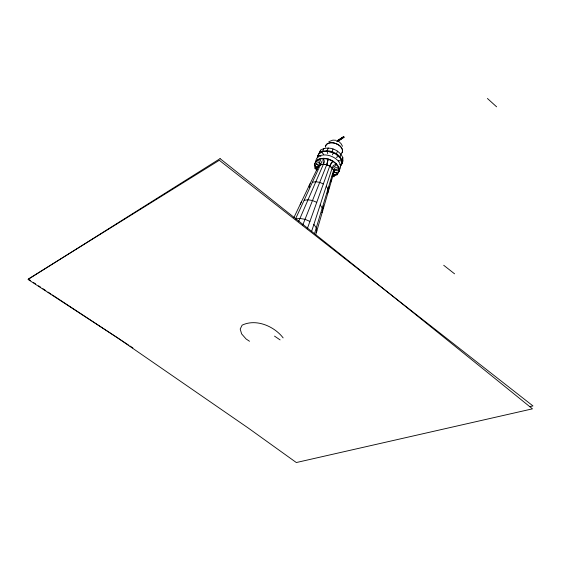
<?xml version="1.0" encoding="UTF-8"?>
<svg xmlns="http://www.w3.org/2000/svg" width="561" height="561" viewBox="0 0 561 561"><rect width="100%" height="100%" fill="white"/><g stroke="black" fill="none" stroke-linecap="round" stroke-linejoin="round"><path stroke-width="0.84" d="M328.136 159.499L326.705 164.801L302.772 224.989M315.815 234.428L333.872 172.479L333.606 170.278C331.032 165.257 323.543 162.402 318.746 165.93L317.68 167.746L314.335 165.229L314.798 164.043M322.834 208.412L323.564 205.936M328.466 189.38L329.202 186.869M330.688 181.848L331.432 179.338M314.56 233.537L333.606 170.278L338.073 168.959L338.521 167.767M311.537 231.63L332.154 168.041L335.899 165.579L336.348 164.387M307.274 228.811L329.728 166.112L332.701 161.477M316.846 170.067L315.044 167.36L314.56 163.973L316.081 160.783C323.409 155.299 334.973 159.696 338.879 167.437L339.139 171.161L335.983 170.235A1.031 0.792 9.9 0 0 334.721 170.698L333.052 174.401L333.872 172.479L338.451 172.283L338.9 171.091M317.736 157.943L317.68 156.091L320.604 150.152C328.08 145.236 339.475 149.598 342.827 157.627L341.614 160.867L341.684 164.184L340.303 166.266M337.442 173.847L337 175.039L333.052 174.401L333.746 172.571M337.778 173.651L334.545 175.796L331.993 176.14M342.827 157.627L342.89 160.944L341.684 164.184L341.635 160.867L339.728 157.41L336.277 154.352L337.498 151.119M339.139 171.161L338.879 167.437M334.391 175.642L333.949 176.827L332.47 176.217M334.665 175.474L333.031 174.183M334.033 172.529L333.76 170.278L334.454 168.447A1.038 0.701 -21.2 0 1 335.688 167.718L338.76 167.767C334.847 160.025 323.283 155.628 315.948 161.105L318.746 162.767A1.031 0.778 43.6 0 1 319.321 164.029L317.68 167.746L318.389 165.923A1.031 0.792 8.6 0 0 317.701 164.892L314.686 163.651L315.051 166.189M336.663 163.994L334.04 165.158A1.038 0.491 -43 0 0 332.975 166.168L332.28 167.998L333.76 170.278M340.948 154.17L339.728 157.41L336.263 154.366M336.845 141.183L343.613 136.702L344.04 137.052L337.904 140.979M343.5 137.01L343.928 137.354M332.939 161.021L330.85 163.531L329.805 166.035L332.28 167.998M316.166 161.238L315.696 162.417L318.613 165.853L320.654 164.604L323.501 164.198L326.719 164.696L328.29 159.001M328.234 148.006L326.979 151.239L331.782 152.185L333.031 148.946M298.62 221.532L324.216 162.367A1.038 0.407 -89.2 0 0 324.223 160.895L323.438 158.251M309.924 221.413L305.03 219.316L299.967 218.446L295.528 218.93L321.369 162.774A1.038 0.638 71.3 0 0 321.032 161.358L319.146 158.882M323.381 158.763L322.919 159.948L323.501 164.198M322.638 151.659L319.321 153.356L322.596 151.652L323.865 148.427M315.275 167.36L314.805 168.545L317.196 169.625M319.174 159.373L318.704 160.558L320.654 164.604M319.335 153.37L320.604 150.152M293.915 217.535L318.613 165.853M310.24 183.615L309.174 185.775L309.434 187.493M300.254 204.295L301.467 201.841M336.558 143.854L336.593 143.798A8.976 5.827 21.2 0 1 341.186 153.854M332.364 154.843L333.325 152.936M327.224 193.559L328.353 191.427L328.017 188.847L326.264 186.217M339.265 170.832L337.652 173.973L334.889 172.339A1.031 0.771 44.8 0 0 333.998 172.269M321.691 212.752L322.666 210.943L322.252 208.005L320.177 204.982M316.06 232.443L316.79 231.104L316.285 227.808L313.88 224.4M342.007 162.283L342.89 160.944M340.127 166.344L341.887 163.644L341.845 160.355C338.486 152.248 327.042 147.971 319.546 152.837M338.115 140.902L340.541 139.198M338.325 141.077L343.739 137.501M328.858 141.681L332.869 140.117L335.976 140.285M336.958 140.881L343.613 136.702M336.951 141.274L343.613 137.101M337.385 141.225L344.04 137.052M322.848 151.126L319.574 152.83L317.652 156.091L317.729 157.571M336.242 157.403L338.599 156.414M529.521 406.669L532.95 405.926L219.295 160.278L28.267 279.076L30.462 280.521M312.617 182.206L315.948 181.764L319.721 182.374L323.346 183.938M304.216 200.256L308.094 199.786L312.505 200.522L316.755 202.346M322.596 151.652L327.021 151.246L327.757 153.714M318.052 167.409L315.17 167.031L316.523 169.064M338.339 160.684L341.642 160.888M326.979 151.225L331.782 152.185M342.161 152.634L342.07 152.592A8.878 5.764 21.2 0 0 335.471 143.434A8.878 5.764 21.2 0 0 325.429 146.982M318.241 155.18L320.906 156.337M339.763 164.52L341.102 165.102M326.719 164.696L329.805 166.035M332.056 152.319L336.305 154.38M33.387 282.449L35.581 283.894M38.513 285.815L40.708 287.26M42.895 288.705L45.827 290.633M48.022 292.078L50.946 294.006M52.411 294.967L128.497 345.043M129.956 346.004L132.887 347.932M249.512 341.263L246.097 338.977L241.616 333.893L240.199 329.041L242.121 325.163C256.082 318.452 274.189 326.186 283.144 337.89M274.518 336.116L280.079 339.896M443.709 265.276L454.571 273.831M338.998 141.603L341.123 143.714L342.512 146.281M336.467 153.826L339.959 156.898L341.817 160.327L341.887 163.644M487.411 98.463L496.604 106.814M321.537 152.234L323.69 154.324M317.891 155.558L317.912 155.937M315.997 160.341A12.833 8.156 21.1 0 1 331.958 156.526A12.833 8.156 21.1 0 1 339.019 170.32M325.331 146.954A8.976 5.827 21.2 0 1 336.586 143.791M220.073 158.644L28.05 279.448L117.515 337.82L248.39 428.134L296.327 462.537L532.445 408.843C428.849 324.798 324.63 241.496 220.073 158.644"/></g></svg>
